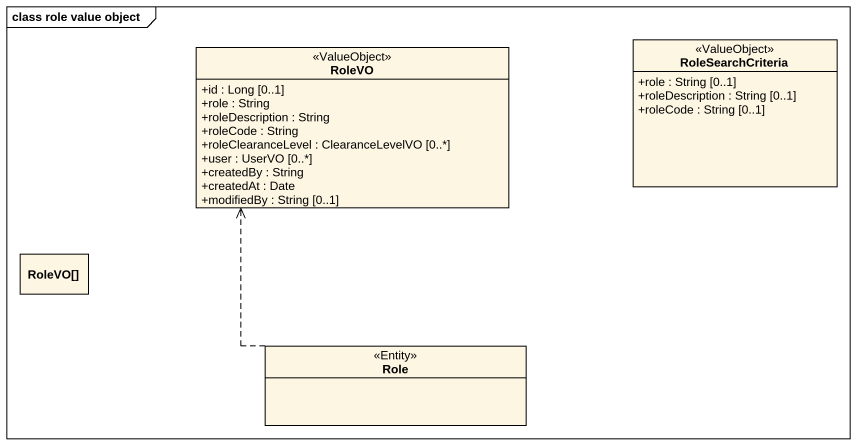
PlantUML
@startuml
mainframe class role value object
hide circle
hide empty members
skinparam classAttributeIconSize 0
class RoleVO <<ValueObject>> {
  +id : Long [0..1]
  +role : String
  +roleDescription : String
  +roleCode : String
  +roleClearanceLevel : ClearanceLevelVO [0..*]
  +user : UserVO [0..*]
  +createdBy : String
  +createdAt : Date
  +modifiedBy : String [0..1]
}
class RoleSearchCriteria <<ValueObject>> {
  +role : String [0..1]
  +roleDescription : String [0..1]
  +roleCode : String [0..1]
}
class "RoleVO[]" as RoleVO_2
class Role <<Entity>>
Role .up.> RoleVO
@enduml
